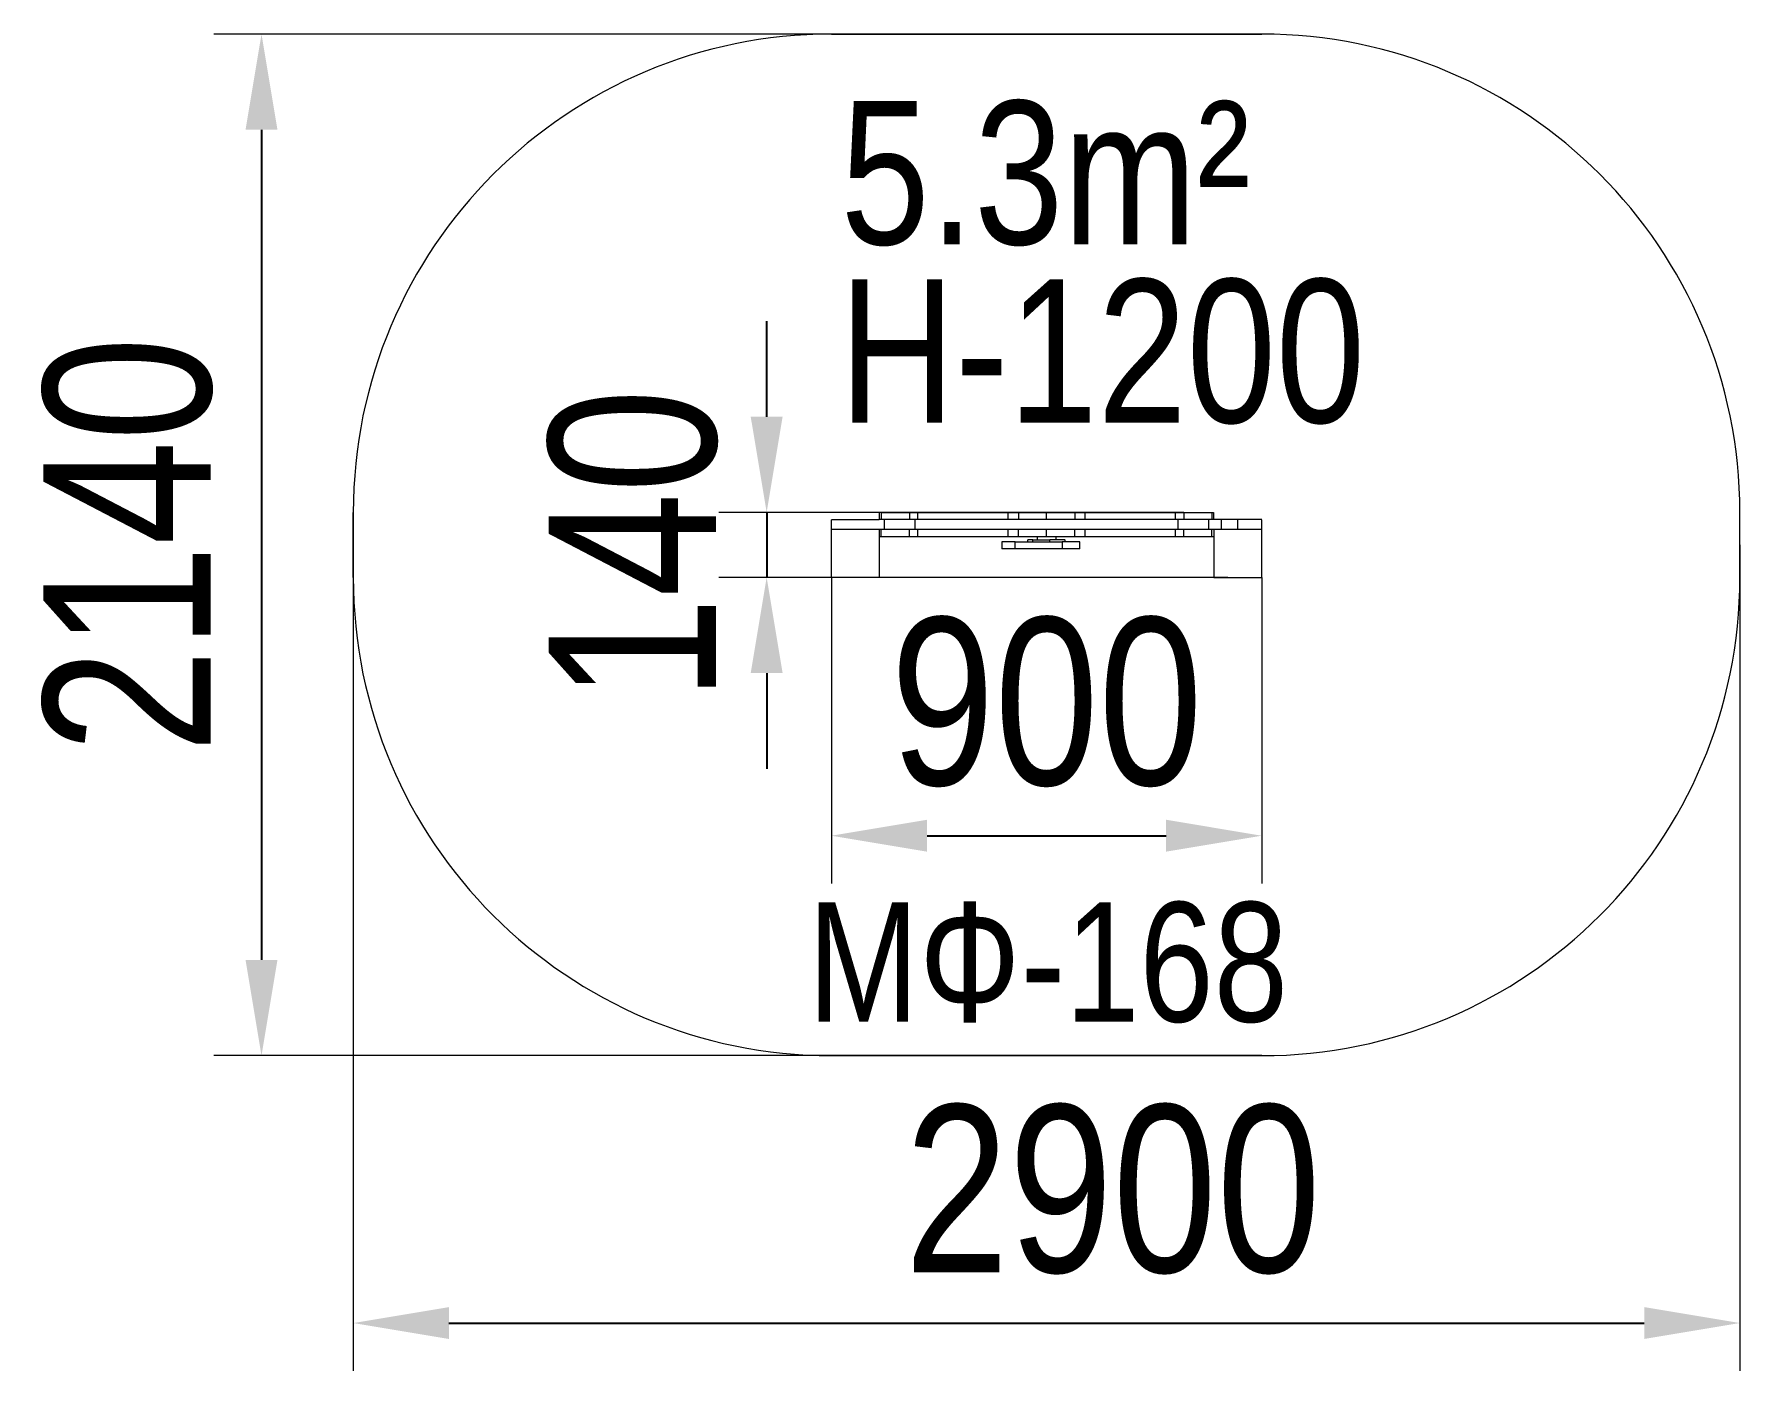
# Model space of a CAD drawing. Header units: millimetres. Extents: x -1821 to 1747, y -1572 to 1223.
import ezdxf

# ---------------------------------------------------------------- set-up
doc = ezdxf.new("R2010")
doc.units = ezdxf.units.MM
doc.linetypes.add('HIDDEN', pattern=[1.905, 1.27, -0.635])
for name, color, linetype in [('DIKOM_АРТИКУЛ', 7, 'Continuous'), ('DIKOM_ЗОНА', 90, 'Continuous'), ('DIKOM_ОБЪЕКТ', 7, 'Continuous'), ('DIKOM_РАЗМЕР_ЗОНА', 7, 'Continuous'), ('DIKOM_РАЗМЕР_ОБЪЕКТА', 7, 'Continuous')]:
    doc.layers.add(name, color=color, linetype=linetype)
doc.styles.add('style1', font='arialbd.ttf', dxfattribs={"width": 0.8})
doc.dimstyles.new('1-50', dxfattribs={"dimtxt": 300, "dimasz": 200, "dimexe": 100, "dimexo": 0, "dimgap": 100, "dimtad": 1, "dimtxsty": 'style1', "dimcen": 200, "dimclrd": 7, "dimclre": 7, "dimclrt": 7, "dimadec": 1, "dimazin": 2, "dimtfac": 1, "dimtmove": 0, "dimatfit": 2, "dimfxl": 0, "dimlwd": 25, "dimlwe": 18, "dimarcsym": 0})

# ---------------------------------------------------------------- blocks, each defined once
blk = doc.blocks.new('*D0')
at = {"layer": 'Defpoints', "color": 0, "linetype": 'Continuous', "transparency": 16777216}
for p in [(-153.3, 87.5), (746.7, 87.5), (746.7, -452.7)]:
    blk.add_point(p, dxfattribs=at)
at = {"layer": 'DIKOM_РАЗМЕР_ОБЪЕКТА', "color": 7, "linetype": 'Continuous', "lineweight": 18, "transparency": 16777216}
for p, q in [((-153.3, 87.5), (-153.3, -552.7)), ((746.7, 87.5), (746.7, -552.7))]:
    blk.add_line(p, q, dxfattribs=at)
at = {"layer": 'DIKOM_РАЗМЕР_ОБЪЕКТА', "color": 7, "linetype": 'Continuous', "lineweight": 25, "transparency": 16777216}
blk.add_line((46.7, -452.7), (546.7, -452.7), dxfattribs=at)
at = {"layer": 'DIKOM_РАЗМЕР_ОБЪЕКТА', "color": 7, "linetype": 'Continuous', "transparency": 16777216}
for points in [[(46.7, -419.3), (46.7, -486), (-153.3, -452.7)], [(546.7, -419.3), (546.7, -486), (746.7, -452.7)]]:
    blk.add_solid(points, dxfattribs=at)
at = {"layer": 'DIKOM_РАЗМЕР_ОБЪЕКТА', "color": 7, "linetype": 'Continuous', "lineweight": 40, "transparency": 16777216, "insert": (296.7, -174), "char_height": 300, "attachment_point": 5, "style": 'style1'}
blk.add_mtext('{\\fArial|b0|i0|c204|p34;\\H1.16667x;900}', dxfattribs=at)
blk = doc.blocks.new('*D1')
at = {"layer": 'Defpoints', "color": 0, "transparency": 16777216}
for p in [(746.7, 1223.5), (-1345.2, -912.5), (746.7, -912.5)]:
    blk.add_point(p, dxfattribs=at)
at = {"layer": 'DIKOM_РАЗМЕР_ЗОНА', "color": 7, "lineweight": 18, "transparency": 16777216}
for p, q in [((746.7, 1223.5), (-1445.2, 1223.5)), ((746.7, -912.5), (-1445.2, -912.5))]:
    blk.add_line(p, q, dxfattribs=at)
at = {"layer": 'DIKOM_РАЗМЕР_ЗОНА', "color": 7, "lineweight": 25, "transparency": 16777216}
blk.add_line((-1345.2, 1023.5), (-1345.2, -712.5), dxfattribs=at)
at = {"layer": 'DIKOM_РАЗМЕР_ЗОНА', "color": 7, "transparency": 16777216}
for points in [[(-1378.6, 1023.5), (-1311.9, 1023.5), (-1345.2, 1223.5)], [(-1378.6, -712.5), (-1311.9, -712.5), (-1345.2, -912.5)]]:
    blk.add_solid(points, dxfattribs=at)
at = {"layer": 'DIKOM_РАЗМЕР_ЗОНА', "color": 7, "lineweight": 200, "transparency": 16777216, "insert": (-1623.9, 155.5), "char_height": 300, "attachment_point": 5, "rotation": 90, "style": 'style1'}
blk.add_mtext('{\\fArial|b0|i0|c204|p34;\\H1.16667x;2140}', dxfattribs=at)
blk = doc.blocks.new('*D2')
at = {"layer": 'Defpoints', "color": 0, "transparency": 16777216}
for p in [(-1153.3, 223.5), (1746.7, 155.5), (1746.7, -1471.7)]:
    blk.add_point(p, dxfattribs=at)
at = {"layer": 'DIKOM_РАЗМЕР_ЗОНА', "color": 7, "lineweight": 18, "transparency": 16777216}
for p, q in [((-1153.3, 223.5), (-1153.3, -1571.7)), ((1746.7, 155.5), (1746.7, -1571.7))]:
    blk.add_line(p, q, dxfattribs=at)
at = {"layer": 'DIKOM_РАЗМЕР_ЗОНА', "color": 7, "lineweight": 25, "transparency": 16777216}
blk.add_line((-953.3, -1471.7), (1546.7, -1471.7), dxfattribs=at)
at = {"layer": 'DIKOM_РАЗМЕР_ЗОНА', "color": 7, "transparency": 16777216}
for points in [[(-953.3, -1438.4), (-953.3, -1505), (-1153.3, -1471.7)], [(1546.7, -1438.4), (1546.7, -1505), (1746.7, -1471.7)]]:
    blk.add_solid(points, dxfattribs=at)
at = {"layer": 'DIKOM_РАЗМЕР_ЗОНА', "color": 7, "lineweight": 200, "transparency": 16777216, "insert": (435.1, -1193), "char_height": 300, "attachment_point": 5, "style": 'style1'}
blk.add_mtext('{\\fArial|b0|i0|c204|p34;\\H1.16667x;2900}', dxfattribs=at)
blk = doc.blocks.new('*D3')
at = {"layer": 'Defpoints', "color": 0, "linetype": 'Continuous', "transparency": 16777216}
for p in [(583.7, 223.5), (-288.7, 87.5), (676.1, 87.5)]:
    blk.add_point(p, dxfattribs=at)
at = {"layer": 'DIKOM_РАЗМЕР_ОБЪЕКТА', "color": 7, "linetype": 'Continuous', "lineweight": 25, "transparency": 16777216}
for p, q in [((-288.7, 423.5), (-288.7, 623.5)), ((-288.7, 223.5), (-288.7, 87.5)), ((-288.7, -112.5), (-288.7, -312.5))]:
    blk.add_line(p, q, dxfattribs=at)
at = {"layer": 'DIKOM_РАЗМЕР_ОБЪЕКТА', "color": 7, "linetype": 'Continuous', "lineweight": 18, "transparency": 16777216}
for p, q in [((583.7, 223.5), (-388.7, 223.5)), ((676.1, 87.5), (-388.7, 87.5))]:
    blk.add_line(p, q, dxfattribs=at)
at = {"layer": 'DIKOM_РАЗМЕР_ОБЪЕКТА', "color": 7, "linetype": 'Continuous', "transparency": 16777216}
for points in [[(-322.1, 423.5), (-255.4, 423.5), (-288.7, 223.5)], [(-322.1, -112.5), (-255.4, -112.5), (-288.7, 87.5)]]:
    blk.add_solid(points, dxfattribs=at)
at = {"layer": 'DIKOM_РАЗМЕР_ОБЪЕКТА', "color": 7, "linetype": 'Continuous', "lineweight": 40, "transparency": 16777216, "insert": (-567.4, 155.5), "char_height": 300, "attachment_point": 5, "rotation": 90, "style": 'style1'}
blk.add_mtext('{\\fArial|b0|i0|c204|p34;\\H1.16667x;140}', dxfattribs=at)

msp = doc.modelspace()

# ---------------------------------------------------------------- linework, layer by layer
at = {"layer": 'DIKOM_ЗОНА', "color": 3, "lineweight": 15}
for p, q in [((-153.267, 1223.456), (746.733, 1223.456)), ((-1153.267, 87.456), (-1153.267, 223.456)), ((1746.733, 87.456), (1746.733, 223.456)), ((-153.267, -912.544), (746.733, -912.544))]:
    msp.add_line(p, q, dxfattribs=at)
for centre, start, end in [((-153.267, 223.456), 90, 180), ((746.733, 223.456), 0, 90), ((-153.267, 87.456), 180, 270), ((746.733, 87.456), 270, 0)]:
    msp.add_arc(centre, 1000, start, end, dxfattribs=at)
at = {"layer": 'DIKOM_ОБЪЕКТ', "color": 7, "linetype": 'HIDDEN', "lineweight": 15}
for p, q in [((-49.005, 223.456), (-53.267, 223.456)), ((-53.267, 223.456), (-53.267, 208.456)), ((-49.005, 223.456), (-49.005, 208.456)), ((-49.005, 223.456), (9.741, 223.456)), ((9.741, 223.456), (9.741, 208.456)), ((9.741, 223.456), (27.658, 223.456)), ((27.658, 208.456), (27.658, 223.456)), ((27.658, 223.456), (215.807, 223.456)), ((215.807, 223.456), (215.807, 208.456)), ((215.807, 223.456), (237.987, 223.456)), ((237.987, 223.456), (237.987, 208.456)), ((237.987, 223.456), (296.733, 223.456)), ((296.158, 223.456), (296.158, 208.456)), ((296.158, 223.456), (355.478, 223.456)), ((296.733, 208.456), (296.733, 223.456)), ((355.478, 223.456), (355.478, 208.456)), ((355.478, 223.456), (377.658, 223.456)), ((377.658, 208.456), (377.658, 223.456)), ((377.658, 223.456), (565.807, 223.456)), ((565.807, 223.456), (565.807, 208.456)), ((565.807, 223.456), (583.724, 223.456)), ((583.724, 223.456), (583.724, 208.456)), ((583.724, 223.456), (642.47, 223.456)), ((642.47, 223.456), (642.47, 208.456)), ((642.47, 223.456), (646.733, 223.456)), ((646.733, 208.456), (646.733, 223.456)), ((-153.267, 208.456), (-53.267, 208.456)), ((-153.267, 187.456), (-153.267, 208.456)), ((-68.762, 187.456), (-153.267, 187.456)), ((-153.267, 87.456), (-153.267, 187.456)), ((-42.532, 187.456), (-68.762, 187.456)), ((-42.532, 208.456), (-53.267, 208.456)), ((-53.267, 187.456), (-53.267, 172.456)), ((-53.267, 187.456), (-53.267, 87.456)), ((-49.005, 172.456), (-49.005, 187.456)), ((-42.532, 187.456), (-42.532, 208.456)), ((21.733, 208.456), (-42.532, 208.456)), ((21.733, 187.456), (-42.532, 187.456)), ((9.741, 172.456), (9.741, 187.456)), ((21.733, 187.456), (21.733, 208.456)), ((571.733, 208.456), (21.733, 208.456)), ((571.733, 187.456), (21.733, 187.456)), ((27.658, 172.456), (27.658, 187.456)), ((215.807, 187.456), (215.807, 172.456)), ((237.987, 172.456), (237.987, 187.456)), ((296.158, 187.456), (296.158, 172.456)), ((296.733, 172.456), (296.733, 187.456)), ((355.478, 172.456), (355.478, 187.456)), ((377.658, 172.456), (377.658, 187.456)), ((565.807, 187.456), (565.807, 172.456)), ((571.733, 187.456), (571.733, 208.456)), ((635.997, 208.456), (571.733, 208.456)), ((635.997, 187.456), (571.733, 187.456)), ((583.724, 172.456), (583.724, 187.456)), ((635.997, 187.456), (635.997, 208.456)), ((662.227, 208.456), (635.997, 208.456)), ((646.733, 187.456), (635.997, 187.456)), ((642.47, 172.456), (642.47, 187.456)), ((746.733, 187.456), (646.733, 187.456)), ((646.733, 187.456), (646.733, 87.456)), ((662.227, 187.456), (662.227, 208.456)), ((696.733, 208.456), (662.227, 208.456)), ((696.733, 187.456), (696.733, 208.456)), ((746.733, 208.456), (696.733, 208.456)), ((746.733, 187.456), (746.733, 208.456)), ((746.733, 87.456), (746.733, 187.456)), ((-49.005, 172.456), (-53.267, 172.456)), ((9.741, 172.456), (-49.005, 172.456)), ((27.658, 172.456), (9.741, 172.456)), ((215.807, 172.456), (27.658, 172.456)), ((203.217, 161.956), (203.217, 146.956)), ((230.685, 161.956), (203.217, 161.956)), ((230.685, 146.956), (203.217, 146.956)), ((237.987, 172.456), (215.807, 172.456)), ((230.685, 146.956), (230.685, 161.956)), ((230.685, 161.956), (268.145, 161.956)), ((329.191, 146.956), (230.685, 146.956)), ((296.733, 172.456), (237.987, 172.456)), ((256.733, 165.956), (256.733, 161.956)), ((268.145, 165.956), (256.733, 165.956)), ((268.145, 161.956), (268.145, 165.956)), ((268.145, 165.956), (302.615, 165.956)), ((268.145, 161.956), (302.615, 161.956)), ((276.733, 172.456), (276.733, 165.956)), ((355.478, 172.456), (296.158, 172.456)), ((302.615, 165.956), (302.615, 161.956)), ((335.256, 165.956), (302.615, 165.956)), ((302.615, 161.956), (329.191, 161.956)), ((316.733, 165.956), (316.733, 172.456)), ((329.191, 161.956), (329.191, 146.956)), ((366.35, 161.956), (329.191, 161.956)), ((366.35, 146.956), (329.191, 146.956)), ((335.256, 161.956), (335.256, 165.956)), ((377.658, 172.456), (355.478, 172.456)), ((366.35, 146.956), (366.35, 161.956)), ((565.807, 172.456), (377.658, 172.456)), ((583.724, 172.456), (565.807, 172.456)), ((642.47, 172.456), (583.724, 172.456)), ((646.733, 172.456), (642.47, 172.456)), ((-53.267, 87.456), (-153.267, 87.456)), ((646.733, 87.456), (746.733, 87.456))]:
    msp.add_line(p, q, dxfattribs=at)

# ---------------------------------------------------------------- texts
at = {"layer": 'DIKOM_АРТИКУЛ', "insert": (-202.638, -591.646), "char_height": 250, "attachment_point": 1, "style": 'style1'}
msp.add_mtext_dynamic_manual_height_columns('{\\fArial|b0|i0|c204|p34;МФ-168}', width=1467.03115, gutter_width=20, heights=[0], dxfattribs=at)
at = {"layer": 'DIKOM_РАЗМЕР_ОБЪЕКТА', "insert": (-134.269, 1083.811), "char_height": 300, "attachment_point": 1, "style": 'style1'}
msp.add_mtext_dynamic_manual_height_columns('{\\fArial|b0|i0|c204|p34;5.3m²}', width=962.28166, gutter_width=20, heights=[0], dxfattribs=at)
at = {"layer": 'DIKOM_РАЗМЕР_ОБЪЕКТА', "insert": (-136.689, 711.014), "char_height": 300, "width": 990.98849, "attachment_point": 1, "style": 'style1'}
msp.add_mtext('{\\fArial|b0|i0|c204|p34;H-1200}', dxfattribs=at)

# ---------------------------------------------------------------- dimensions: what is measured, and where the dimension line sits
at = {"layer": 'DIKOM_РАЗМЕР_ЗОНА', "color": 3, "lineweight": 200}
dim = msp.add_linear_dim(base=(-1345.228, -912.544), p1=(746.733, 1223.456), p2=(746.733, -912.544), angle=90, text='{\\fArial|b0|i0|c204|p34;\\H1.16667x;2140}', dimstyle='1-50', dxfattribs=at)
dim.commit()
dim.dimension.update_dxf_attribs({"geometry": '*D1', "text_midpoint": (-1345.228, 155.456), "dimtype": 160})
dim = msp.add_linear_dim(base=(1746.733, -1471.711), p1=(-1153.267, 223.456), p2=(1746.733, 155.456), text='{\\fArial|b0|i0|c204|p34;\\H1.16667x;<>}', dimstyle='1-50', dxfattribs=at)
dim.commit()
dim.dimension.update_dxf_attribs({"geometry": '*D2', "text_midpoint": (435.064, -1471.711), "dimtype": 160})
at = {"layer": 'DIKOM_РАЗМЕР_ОБЪЕКТА', "color": 7, "linetype": 'Continuous', "lineweight": 40}
dim = msp.add_linear_dim(base=(-288.74, 87.456), p1=(583.724, 223.456), p2=(676.064, 87.456), angle=90, text='{\\fArial|b0|i0|c204|p34;\\H1.16667x;140}', dimstyle='1-50', dxfattribs=at)
dim.commit()
dim.dimension.update_dxf_attribs({"geometry": '*D3', "text_midpoint": (-288.74, 155.456), "dimtype": 160})
dim = msp.add_linear_dim(base=(746.733, -452.651), p1=(-153.267, 87.456), p2=(746.733, 87.456), text='{\\fArial|b0|i0|c204|p34;\\H1.16667x;<>}', dimstyle='1-50', dxfattribs=at)
dim.commit()
dim.dimension.update_dxf_attribs({"geometry": '*D0', "text_midpoint": (296.733, -452.651), "dimtype": 160})

doc.saveas('drawing.dxf')
